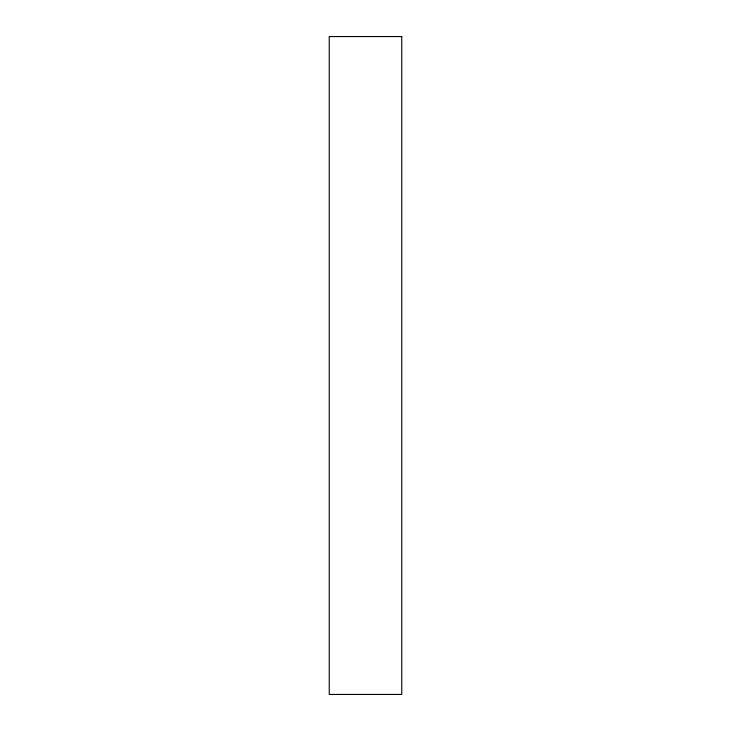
<?xml version="1.0" encoding="UTF-8"?>
<svg xmlns="http://www.w3.org/2000/svg" width="731" height="731" viewBox="0 0 731 731"><rect width="100%" height="100%" fill="white"/><g stroke="black" fill="none" stroke-linecap="round" stroke-linejoin="round"><path stroke-width="1.1" d="M401.758 36.55L329.242 36.55L329.242 694.45L401.758 694.45L401.758 36.55"/></g></svg>
